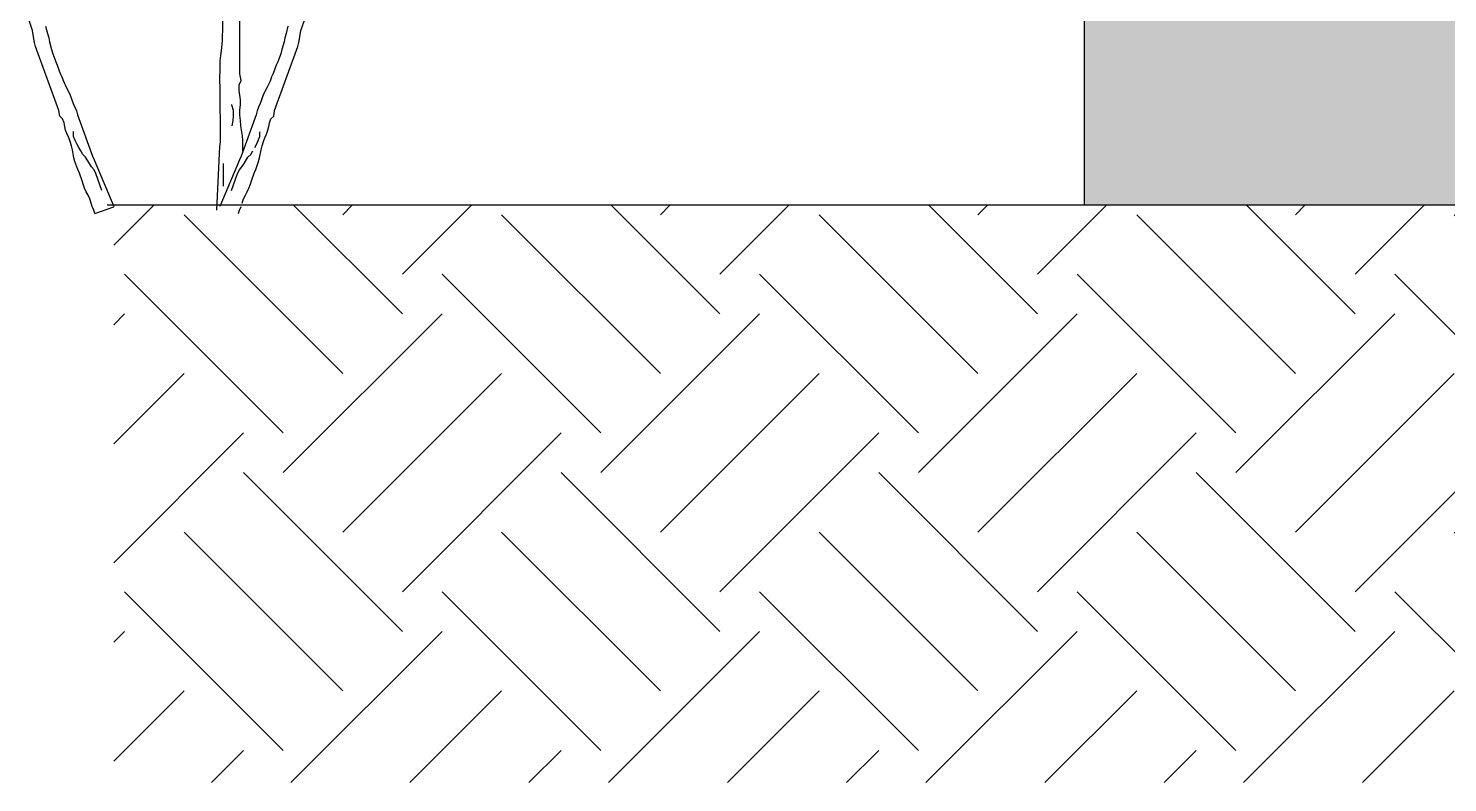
# Model space of a CAD drawing. Header units: millimetres. Extents: x 2622 to 2811, y 687 to 801.
# Drawn here: x 2710.082 to 2714.096, y 769.966 to 772.1 of the extents above; entities that cross this region are included whole.
import ezdxf

# ---------------------------------------------------------------- set-up
doc = ezdxf.new("R2010")
doc.units = ezdxf.units.MM
for name, color, linetype in [('costruito', 10, 'Continuous'), ('Muri', 3, 'Continuous'), ('Retino', 8, 'Continuous'), ('tronco', 36, 'Continuous')]:
    doc.layers.add(name, color=color, linetype=linetype)

msp = doc.modelspace()

# ---------------------------------------------------------------- hatches: boundary and pattern name
at = {"layer": 'costruito'}
h = msp.add_hatch(dxfattribs=at)
h.set_pattern_fill('DOTS', color=47, scale=0.02)
h.paths.add_polyline_path([(2724.3142, 774.2997), (2723.6176, 774.2997), (2723.6176, 771.5997), (2724.3142, 771.5997)])
h.paths.add_polyline_path([(2725.1176, 774.2997), (2724.7142, 774.2997), (2724.7142, 771.5997), (2725.1176, 771.5997)])
h.paths.add_polyline_path([(2724.7142, 774.2997), (2724.3142, 774.2997), (2724.3142, 771.5997), (2724.7142, 771.5997)])
h.paths.add_polyline_path([(2713.0676, 774.2997), (2713.0676, 771.5997), (2715.2676, 771.5997), (2715.2676, 774.2997)])
at = {"layer": 'Retino'}
h = msp.add_hatch(dxfattribs=at)
h.set_pattern_fill('EARTH', color=256, scale=0.1, angle=45)
h.paths.add_polyline_path([(2726.1657, 771.5997), (2710.3237, 771.5997), (2710.3237, 769.9665), (2726.1657, 769.9665)])
h.paths.add_polyline_path([(2743.1965, 771.5997), (2728.3358, 771.5997), (2728.3358, 769.9665), (2743.1965, 769.9665)])

# ---------------------------------------------------------------- linework, layer by layer
msp.add_line((2713.0676, 774.2997), (2713.0676, 771.5997))
at = {"layer": 'Muri'}
msp.add_line((2726.1657, 771.5997), (2710.3051, 771.5997), dxfattribs=at)
at = {"layer": 'tronco'}
for p, q in [((2710.6806, 771.9715), (2710.6804, 772.2131)), ((2710.0945, 772.0942), (2710.0824, 772.1277)), ((2710.6312, 772.1241), (2710.6312, 772.0929)), ((2710.8528, 772.0942), (2710.8649, 772.1277)), ((2710.0961, 772.0815), (2710.0945, 772.0942)), ((2710.0997, 772.0603), (2710.0961, 772.0815)), ((2710.131, 772.1064), (2710.1364, 772.0859)), ((2710.1364, 772.0859), (2710.1398, 772.0738)), ((2710.6312, 772.0929), (2710.63, 772.0796)), ((2710.63, 772.0796), (2710.63, 772.064)), ((2710.8109, 772.0859), (2710.8075, 772.0738)), ((2710.8163, 772.1064), (2710.8109, 772.0859)), ((2710.8476, 772.0603), (2710.8512, 772.0815)), ((2710.8512, 772.0815), (2710.8528, 772.0942)), ((2710.1027, 772.0491), (2710.0997, 772.0603)), ((2710.1687, 771.8674), (2710.1027, 772.0491)), ((2710.1398, 772.0738), (2710.1419, 772.0623)), ((2710.1419, 772.0623), (2710.148, 772.04)), ((2710.148, 772.04), (2710.1514, 772.0279)), ((2710.6277, 772.0376), (2710.6253, 772.0231)), ((2710.63, 772.064), (2710.6277, 772.0376)), ((2710.7786, 771.8674), (2710.8446, 772.0491)), ((2710.7993, 772.04), (2710.796, 772.0279)), ((2710.8054, 772.0623), (2710.7993, 772.04)), ((2710.8075, 772.0738), (2710.8054, 772.0623)), ((2710.8446, 772.0491), (2710.8476, 772.0603)), ((2710.1514, 772.0279), (2710.1596, 772.0053)), ((2710.1596, 772.0053), (2710.1641, 771.9957)), ((2710.1641, 771.9957), (2710.1726, 771.9722)), ((2710.6253, 772.0231), (2710.6241, 772.0087)), ((2710.6241, 772.0087), (2710.6241, 771.9775)), ((2710.7832, 771.9957), (2710.7747, 771.9722)), ((2710.7878, 772.0053), (2710.7832, 771.9957)), ((2710.796, 772.0279), (2710.7878, 772.0053)), ((2710.1726, 771.9722), (2710.1771, 771.9626)), ((2710.1771, 771.9626), (2710.1814, 771.9508)), ((2710.6241, 771.9775), (2710.6229, 771.9642)), ((2710.6229, 771.9642), (2710.6229, 771.9498)), ((2710.6842, 771.9523), (2710.6806, 771.9715)), ((2710.7702, 771.9626), (2710.7659, 771.9508)), ((2710.7747, 771.9722), (2710.7702, 771.9626)), ((2710.1814, 771.9508), (2710.1904, 771.9316)), ((2710.1904, 771.9316), (2710.1961, 771.9214)), ((2710.1961, 771.9214), (2710.201, 771.9109)), ((2710.6229, 771.9498), (2710.6241, 771.9354)), ((2710.6241, 771.9354), (2710.6243, 771.7791)), ((2710.6782, 771.9403), (2710.6842, 771.9523)), ((2710.6782, 771.9246), (2710.6782, 771.9403)), ((2710.6807, 771.9114), (2710.6782, 771.9246)), ((2710.7512, 771.9214), (2710.7463, 771.9109)), ((2710.7569, 771.9316), (2710.7512, 771.9214)), ((2710.7659, 771.9508), (2710.7569, 771.9316)), ((2710.201, 771.9109), (2710.2095, 771.8874)), ((2710.2095, 771.8874), (2710.214, 771.8777)), ((2710.214, 771.8777), (2710.218, 771.8669)), ((2710.6578, 771.8825), (2710.6578, 771.8849)), ((2710.6627, 771.8681), (2710.6578, 771.8825)), ((2710.6819, 771.8982), (2710.6807, 771.9114)), ((2710.6807, 771.8693), (2710.6819, 771.8838)), ((2710.6819, 771.8838), (2710.6819, 771.8982)), ((2710.7333, 771.8777), (2710.7294, 771.8669)), ((2710.7378, 771.8874), (2710.7333, 771.8777)), ((2710.7463, 771.9109), (2710.7378, 771.8874)), ((2710.1712, 771.852), (2710.1687, 771.8674)), ((2710.179, 771.8446), (2710.1712, 771.852)), ((2710.1833, 771.8328), (2710.179, 771.8446)), ((2710.218, 771.8669), (2710.221, 771.8557)), ((2710.221, 771.8557), (2710.2636, 771.7382)), ((2710.6591, 771.8248), (2710.6615, 771.8393)), ((2710.6615, 771.8393), (2710.6627, 771.8525)), ((2710.6627, 771.8525), (2710.6627, 771.8681)), ((2710.6807, 771.8549), (2710.6807, 771.8693)), ((2710.6819, 771.8393), (2710.6807, 771.8549)), ((2710.6831, 771.8249), (2710.6819, 771.8393)), ((2710.7263, 771.8557), (2710.6837, 771.7382)), ((2710.7294, 771.8669), (2710.7263, 771.8557)), ((2710.764, 771.8328), (2710.7683, 771.8446)), ((2710.7683, 771.8446), (2710.7761, 771.852)), ((2710.7761, 771.852), (2710.7786, 771.8674)), ((2710.1851, 771.8222), (2710.1833, 771.8328)), ((2710.1878, 771.812), (2710.1851, 771.8222)), ((2710.1917, 771.8011), (2710.1878, 771.812)), ((2710.1966, 771.7906), (2710.1917, 771.8011)), ((2710.2101, 771.8068), (2710.2095, 771.8086)), ((2710.2104, 771.7946), (2710.2101, 771.8068)), ((2710.2147, 771.7829), (2710.2104, 771.7946)), ((2710.688, 771.796), (2710.6831, 771.8249)), ((2710.6892, 771.7828), (2710.688, 771.796)), ((2710.7326, 771.7829), (2710.7369, 771.7946)), ((2710.7369, 771.7946), (2710.7372, 771.8068)), ((2710.7372, 771.8068), (2710.7378, 771.8086)), ((2710.7508, 771.7906), (2710.7556, 771.8011)), ((2710.7556, 771.8011), (2710.7595, 771.812)), ((2710.7595, 771.812), (2710.7622, 771.8222)), ((2710.7622, 771.8222), (2710.764, 771.8328)), ((2710.2005, 771.7797), (2710.1966, 771.7906)), ((2710.2039, 771.7677), (2710.2005, 771.7797)), ((2710.2069, 771.7565), (2710.2039, 771.7677)), ((2710.2111, 771.7335), (2710.2069, 771.7565)), ((2710.2192, 771.7732), (2710.2147, 771.7829)), ((2710.225, 771.763), (2710.2192, 771.7732)), ((2710.2304, 771.7538), (2710.225, 771.763)), ((2710.2361, 771.7436), (2710.2304, 771.7538)), ((2710.6231, 771.7659), (2710.6148, 771.5862)), ((2710.6243, 771.7791), (2710.6231, 771.7659)), ((2710.6892, 771.7527), (2710.6892, 771.7828)), ((2710.7112, 771.7436), (2710.7169, 771.7538)), ((2710.7224, 771.763), (2710.7281, 771.7732)), ((2710.7281, 771.7732), (2710.7326, 771.7829)), ((2710.7362, 771.7335), (2710.7404, 771.7565)), ((2710.7404, 771.7565), (2710.7435, 771.7677)), ((2710.7435, 771.7677), (2710.7468, 771.7797)), ((2710.7468, 771.7797), (2710.7508, 771.7906)), ((2710.2139, 771.7232), (2710.2111, 771.7335)), ((2710.2221, 771.7006), (2710.2139, 771.7232)), ((2710.2439, 771.7362), (2710.2361, 771.7436)), ((2710.2548, 771.7176), (2710.2439, 771.7362)), ((2710.2611, 771.7086), (2710.2548, 771.7176)), ((2710.2636, 771.7382), (2710.2682, 771.7286)), ((2710.2682, 771.7286), (2710.3236, 771.5958)), ((2710.6792, 771.7286), (2710.6237, 771.5958)), ((2710.634, 771.6541), (2710.634, 771.7178)), ((2710.6837, 771.7382), (2710.6792, 771.7286)), ((2710.6862, 771.7086), (2710.6926, 771.7176)), ((2710.6926, 771.7176), (2710.7034, 771.7362)), ((2710.7034, 771.7362), (2710.7112, 771.7436)), ((2710.7253, 771.7006), (2710.7335, 771.7232)), ((2710.7335, 771.7232), (2710.7362, 771.7335)), ((2710.2266, 771.691), (2710.2221, 771.7006)), ((2710.2344, 771.6693), (2710.2266, 771.691)), ((2710.2683, 771.7), (2710.2611, 771.7086)), ((2710.2731, 771.6895), (2710.2683, 771.7)), ((2710.2905, 771.6416), (2710.2731, 771.6895)), ((2710.6568, 771.6416), (2710.6742, 771.6895)), ((2710.6742, 771.6895), (2710.679, 771.7)), ((2710.679, 771.7), (2710.6862, 771.7086)), ((2710.7129, 771.6693), (2710.7208, 771.691)), ((2710.7208, 771.691), (2710.7253, 771.7006)), ((2710.2371, 771.659), (2710.2344, 771.6693)), ((2710.2411, 771.6482), (2710.2371, 771.659)), ((2710.2459, 771.6377), (2710.2411, 771.6482)), ((2710.2513, 771.6284), (2710.2459, 771.6377)), ((2710.696, 771.6284), (2710.7014, 771.6377)), ((2710.7014, 771.6377), (2710.7062, 771.6482)), ((2710.7062, 771.6482), (2710.7102, 771.659)), ((2710.7102, 771.659), (2710.7129, 771.6693)), ((2710.2562, 771.6179), (2710.2513, 771.6284)), ((2710.2604, 771.6061), (2710.2562, 771.6179)), ((2710.2631, 771.5958), (2710.2604, 771.6061)), ((2710.2677, 771.5862), (2710.2631, 771.5958)), ((2710.2704, 771.576), (2710.3237, 771.5954)), ((2710.6797, 771.5862), (2710.6842, 771.5958)), ((2710.6869, 771.6061), (2710.6911, 771.6179)), ((2710.6911, 771.6179), (2710.696, 771.6284)), ((2710.2704, 771.576), (2710.2677, 771.5862)), ((2710.677, 771.576), (2710.6797, 771.5862))]:
    msp.add_line(p, q, dxfattribs=at)

doc.saveas('drawing.dxf')
